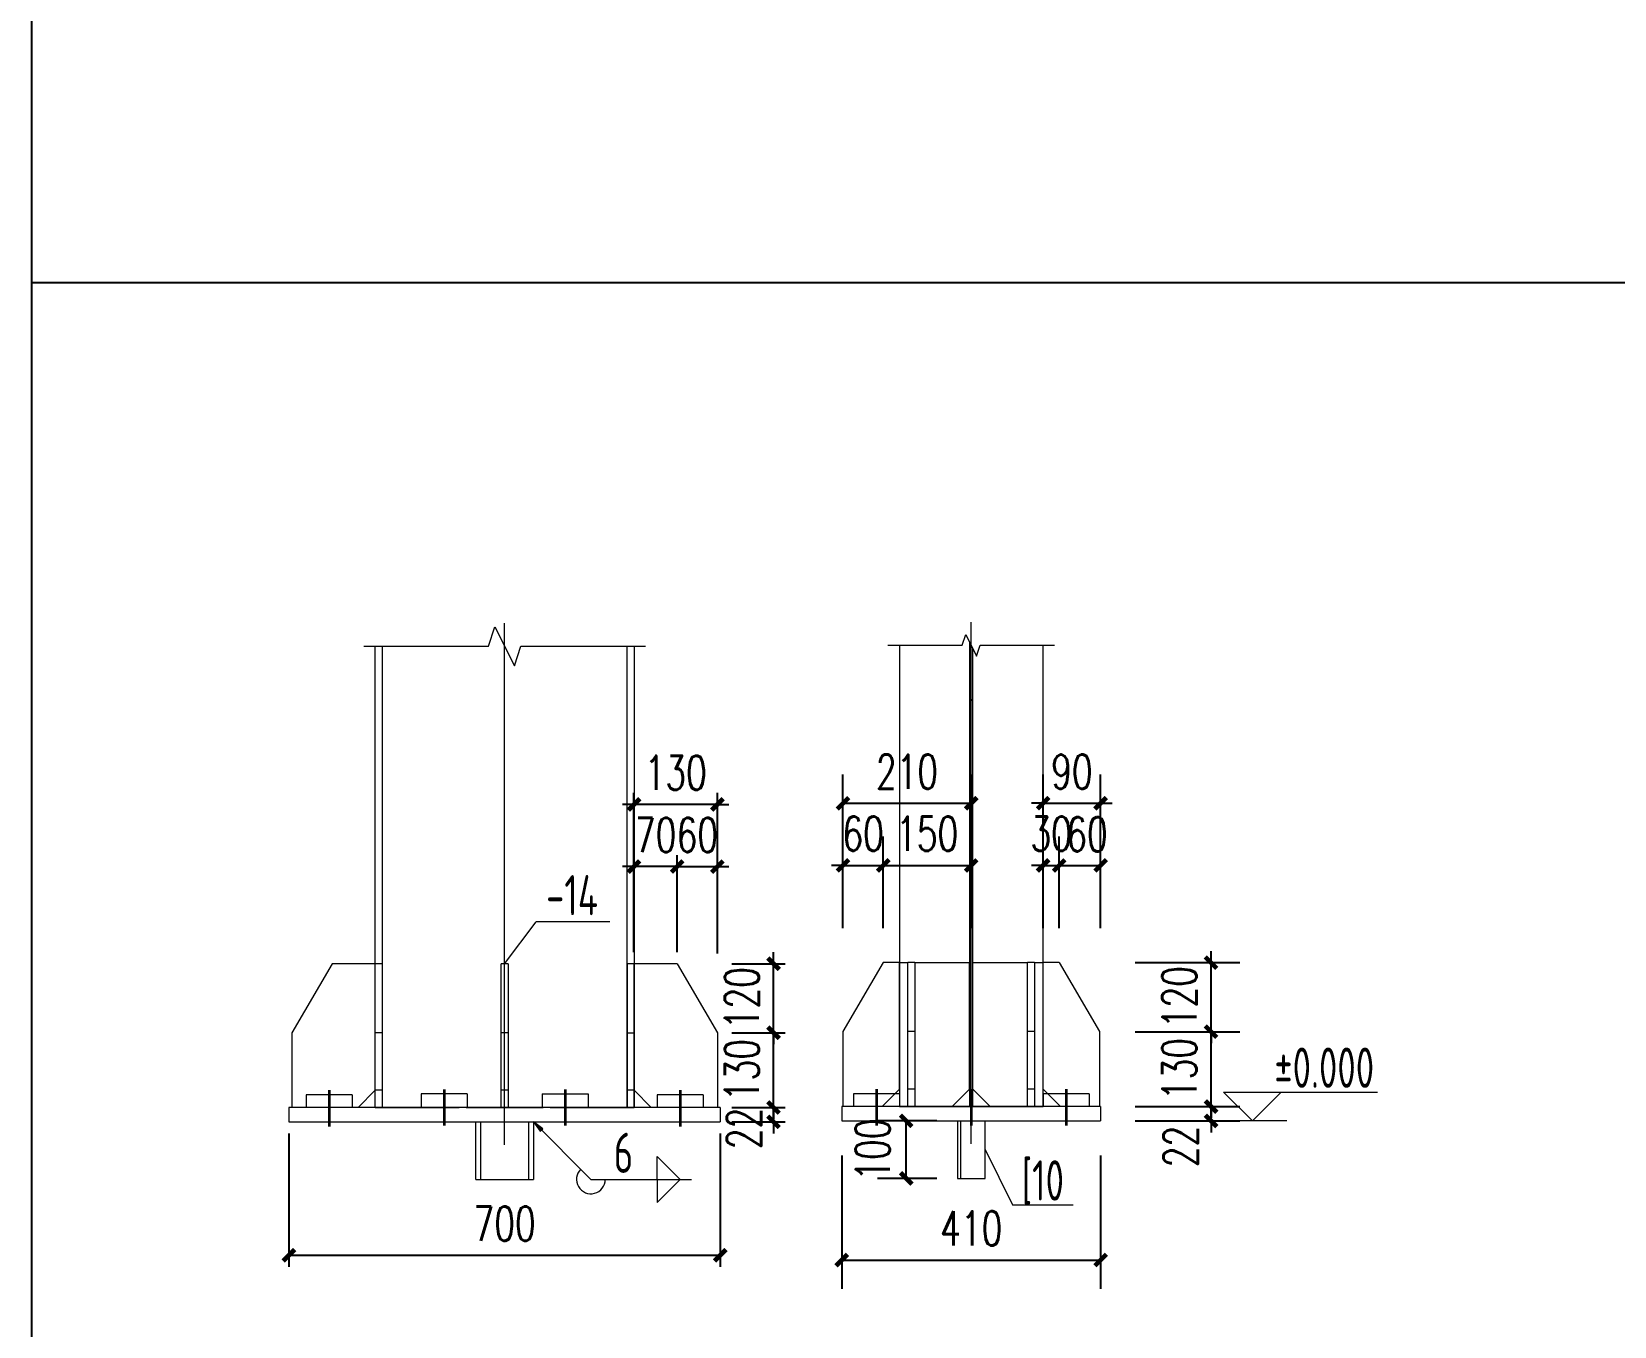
# Model space of a CAD drawing. Extents: x -33967 to 1773478, y -1022458 to -784650.
# Drawn here: x 1735443 to 1749203, y -960962 to -949710 of the extents above; entities that cross this region are included whole.
import ezdxf
from ezdxf.enums import TextEntityAlignment as Align

# ---------------------------------------------------------------- set-up
doc = ezdxf.new("R2010")
doc.units = 0
doc.header["$LTSCALE"] = 1000
doc.header["$MEASUREMENT"] = 0
doc.linetypes.add('线型2', pattern=[2.5, 1.5, -1])
doc.linetypes.add('线型3', pattern=[19, 15, -1.5, 1, -1.5])
doc.layers.add('AXIS', color=3, linetype='Continuous')
doc.layers.add('TEXT', color=7, linetype='Continuous')
for name, color, linetype, lineweight in [('字符标注', 9, 'Continuous', 18), ('柱_主零件_实线', 51, 'Continuous', 18), ('柱_零件_实线', 3, 'Continuous', 18), ('楼层标高', 9, 'Continuous', 18), ('点划线', 9, '线型3', 18), ('焊缝标注', 9, 'Continuous', 18), ('螺栓组-普通_实线', 1, 'Continuous', 35), ('钢板标注', 9, 'Continuous', 18)]:
    doc.layers.add(name, color=color, linetype=linetype, lineweight=lineweight)
doc.styles.add('_TCH_DIM_T3', font='SIMPLEX', dxfattribs={"width": 0.705882, "bigfont": 'GBCBIG'})
doc.styles.add('TSSD_Norm', font='tssdeng.shx', dxfattribs={"bigfont": 'hztxt.shx'})
doc.dimstyles.new('TCH_100_1', dxfattribs={"dimtxt": 297.5, "dimasz": 100, "dimexe": 250, "dimexo": 300, "dimgap": 126.25, "dimtad": 1, "dimdec": 0, "dimzin": 0, "dimdsep": 46, "dimtxsty": '_TCH_DIM_T3', "dimblk": 'ARCHTICK', "dimcen": 0.09, "dimclrd": 126, "dimclre": 126, "dimclrt": 7, "dimazin": 2, "dimtfac": 1, "dimtdec": 0, "dimtix": 1, "dimtmove": 2, "dimatfit": 3, "dimfxl": 1, "dimtolj": 1, "dimtzin": 0, "dimarcsym": 0})
doc.dimstyles.new('TCH_100_5', dxfattribs={"dimtxt": 297.5, "dimasz": 100, "dimexe": 100, "dimexo": 100, "dimgap": 126.25, "dimtad": 1, "dimdec": 0, "dimlfac": 0.2, "dimzin": 0, "dimdsep": 46, "dimtxsty": '_TCH_DIM_T3', "dimblk": 'ARCHTICK', "dimcen": 0.09, "dimclrd": 126, "dimclre": 126, "dimclrt": 7, "dimazin": 2, "dimtfac": 1, "dimtdec": 0, "dimtix": 1, "dimtmove": 2, "dimatfit": 3, "dimfxl": 1, "dimtolj": 1, "dimtzin": 0, "dimarcsym": 0})

# ---------------------------------------------------------------- blocks, each defined once
blk = doc.blocks.new('_ArchTick')
at = {"color": 0, "linetype": 'ByBlock', "const_width": 0.4}
blk.add_lwpolyline([(-0.5, -0.5), (0.5, 0.5)], dxfattribs=at)
blk = doc.blocks.new('*D1369')
at = {"color": 126, "linetype": 'ByBlock', "lineweight": -2, "transparency": 16777216}
for p, q in [((1742487, -959476), (1742487, -960636)), ((1744737, -959476), (1744737, -960636)), ((1742487, -960386), (1744737, -960386))]:
    blk.add_line(p, q, dxfattribs=at)
at = {"layer": 'Defpoints', "color": 0, "linetype": 'ByBlock', "transparency": 16777216}
for p in [(1742487, -959176), (1744737, -959176), (1744737, -960386)]:
    blk.add_point(p, dxfattribs=at)
at = {"color": 126, "linetype": 'ByBlock', "lineweight": -2, "transparency": 16777216, "xscale": 100, "yscale": 100, "zscale": 100, "rotation": 180}
blk.add_blockref('_ArchTick', (1742487, -960386), dxfattribs=at)
at = {"color": 126, "linetype": 'ByBlock', "lineweight": -2, "transparency": 16777216, "xscale": 100, "yscale": 100, "zscale": 100}
blk.add_blockref('_ArchTick', (1744737, -960386), dxfattribs=at)
at = {"color": 7, "linetype": 'ByBlock', "transparency": 16777216, "insert": (1743612, -960111), "char_height": 297.5, "attachment_point": 5, "style": '_TCH_DIM_T3'}
blk.add_mtext('\\A1;410', dxfattribs=at)
blk = doc.blocks.new('*D1370')
at = {"color": 126, "linetype": 'ByBlock', "lineweight": -2, "transparency": 16777216}
for p, q in [((1742497, -957501), (1742497, -956706)), ((1742847, -957501), (1742847, -956706)), ((1742497, -956956), (1742397, -956956)), ((1742497, -956956), (1742847, -956956)), ((1742847, -956956), (1742947, -956956))]:
    blk.add_line(p, q, dxfattribs=at)
at = {"layer": 'Defpoints', "color": 0, "linetype": 'ByBlock', "transparency": 16777216}
for p in [(1742847, -956956), (1742497, -957801), (1742847, -957801)]:
    blk.add_point(p, dxfattribs=at)
at = {"color": 126, "linetype": 'ByBlock', "lineweight": -2, "transparency": 16777216, "xscale": 100, "yscale": 100, "zscale": 100}
blk.add_blockref('_ArchTick', (1742497, -956956), dxfattribs=at)
at = {"color": 126, "linetype": 'ByBlock', "lineweight": -2, "transparency": 16777216, "xscale": 100, "yscale": 100, "zscale": 100, "rotation": 180}
blk.add_blockref('_ArchTick', (1742847, -956956), dxfattribs=at)
at = {"color": 7, "linetype": 'ByBlock', "transparency": 16777216, "insert": (1742672, -956681), "char_height": 297.5, "attachment_point": 5, "style": '_TCH_DIM_T3'}
blk.add_mtext('\\A1;60', dxfattribs=at)
blk = doc.blocks.new('*D1371')
at = {"color": 126, "linetype": 'ByBlock', "lineweight": -2, "transparency": 16777216}
for p, q in [((1742847, -957501), (1742847, -956706)), ((1743612, -957501), (1743612, -956706)), ((1742847, -956956), (1743612, -956956))]:
    blk.add_line(p, q, dxfattribs=at)
at = {"layer": 'Defpoints', "color": 0, "linetype": 'ByBlock', "transparency": 16777216}
for p in [(1743612, -956956), (1742847, -957801), (1743612, -957801)]:
    blk.add_point(p, dxfattribs=at)
at = {"color": 126, "linetype": 'ByBlock', "lineweight": -2, "transparency": 16777216, "xscale": 100, "yscale": 100, "zscale": 100, "rotation": 180}
blk.add_blockref('_ArchTick', (1742847, -956956), dxfattribs=at)
at = {"color": 126, "linetype": 'ByBlock', "lineweight": -2, "transparency": 16777216, "xscale": 100, "yscale": 100, "zscale": 100}
blk.add_blockref('_ArchTick', (1743612, -956956), dxfattribs=at)
at = {"color": 7, "linetype": 'ByBlock', "transparency": 16777216, "insert": (1743229, -956681), "char_height": 297.5, "attachment_point": 5, "style": '_TCH_DIM_T3'}
blk.add_mtext('\\A1;150', dxfattribs=at)
blk = doc.blocks.new('*D1372')
at = {"color": 126, "linetype": 'ByBlock', "lineweight": -2, "transparency": 16777216}
for p, q in [((1742497, -957501), (1742497, -956166)), ((1743612, -957501), (1743612, -956166)), ((1742497, -956416), (1743612, -956416))]:
    blk.add_line(p, q, dxfattribs=at)
at = {"layer": 'Defpoints', "color": 0, "linetype": 'ByBlock', "transparency": 16777216}
for p in [(1743612, -956416), (1742497, -957801), (1743612, -957801)]:
    blk.add_point(p, dxfattribs=at)
at = {"color": 126, "linetype": 'ByBlock', "lineweight": -2, "transparency": 16777216, "xscale": 100, "yscale": 100, "zscale": 100, "rotation": 180}
blk.add_blockref('_ArchTick', (1742497, -956416), dxfattribs=at)
at = {"color": 126, "linetype": 'ByBlock', "lineweight": -2, "transparency": 16777216, "xscale": 100, "yscale": 100, "zscale": 100}
blk.add_blockref('_ArchTick', (1743612, -956416), dxfattribs=at)
at = {"color": 7, "linetype": 'ByBlock', "transparency": 16777216, "insert": (1743054, -956141), "char_height": 297.5, "attachment_point": 5, "style": '_TCH_DIM_T3'}
blk.add_mtext('\\A1;210', dxfattribs=at)
blk = doc.blocks.new('*D1373')
at = {"color": 126, "linetype": 'ByBlock', "lineweight": -2, "transparency": 16777216}
for p, q in [((1744237, -957501), (1744237, -956706)), ((1744377, -957501), (1744377, -956706)), ((1744237, -956956), (1744137, -956956)), ((1744237, -956956), (1744377, -956956)), ((1744377, -956956), (1744477, -956956))]:
    blk.add_line(p, q, dxfattribs=at)
at = {"layer": 'Defpoints', "color": 0, "linetype": 'ByBlock', "transparency": 16777216}
for p in [(1744377, -956956), (1744237, -957801), (1744377, -957801)]:
    blk.add_point(p, dxfattribs=at)
at = {"color": 126, "linetype": 'ByBlock', "lineweight": -2, "transparency": 16777216, "xscale": 100, "yscale": 100, "zscale": 100}
blk.add_blockref('_ArchTick', (1744237, -956956), dxfattribs=at)
at = {"color": 126, "linetype": 'ByBlock', "lineweight": -2, "transparency": 16777216, "xscale": 100, "yscale": 100, "zscale": 100, "rotation": 180}
blk.add_blockref('_ArchTick', (1744377, -956956), dxfattribs=at)
at = {"color": 7, "linetype": 'ByBlock', "transparency": 16777216, "insert": (1744307, -956681), "char_height": 297.5, "attachment_point": 5, "style": '_TCH_DIM_T3'}
blk.add_mtext('\\A1;30', dxfattribs=at)
blk = doc.blocks.new('*D1374')
at = {"color": 126, "linetype": 'ByBlock', "lineweight": -2, "transparency": 16777216}
for p, q in [((1744377, -957501), (1744377, -956706)), ((1744737, -957501), (1744737, -956706)), ((1744377, -956956), (1744737, -956956))]:
    blk.add_line(p, q, dxfattribs=at)
at = {"layer": 'Defpoints', "color": 0, "linetype": 'ByBlock', "transparency": 16777216}
for p in [(1744737, -956956), (1744377, -957801), (1744737, -957801)]:
    blk.add_point(p, dxfattribs=at)
at = {"color": 126, "linetype": 'ByBlock', "lineweight": -2, "transparency": 16777216, "xscale": 100, "yscale": 100, "zscale": 100, "rotation": 180}
blk.add_blockref('_ArchTick', (1744377, -956956), dxfattribs=at)
at = {"color": 126, "linetype": 'ByBlock', "lineweight": -2, "transparency": 16777216, "xscale": 100, "yscale": 100, "zscale": 100}
blk.add_blockref('_ArchTick', (1744737, -956956), dxfattribs=at)
at = {"color": 7, "linetype": 'ByBlock', "transparency": 16777216, "insert": (1744619, -956685), "char_height": 297.5, "attachment_point": 5, "style": '_TCH_DIM_T3'}
blk.add_mtext('\\A1;60', dxfattribs=at)
blk = doc.blocks.new('*D1375')
at = {"color": 126, "linetype": 'ByBlock', "lineweight": -2, "transparency": 16777216}
for p, q in [((1744237, -957501), (1744237, -956166)), ((1744737, -957501), (1744737, -956166)), ((1744237, -956416), (1744137, -956416)), ((1744237, -956416), (1744737, -956416)), ((1744737, -956416), (1744837, -956416))]:
    blk.add_line(p, q, dxfattribs=at)
at = {"layer": 'Defpoints', "color": 0, "linetype": 'ByBlock', "transparency": 16777216}
for p in [(1744737, -956416), (1744237, -957801), (1744737, -957801)]:
    blk.add_point(p, dxfattribs=at)
at = {"color": 126, "linetype": 'ByBlock', "lineweight": -2, "transparency": 16777216, "xscale": 100, "yscale": 100, "zscale": 100}
blk.add_blockref('_ArchTick', (1744237, -956416), dxfattribs=at)
at = {"color": 126, "linetype": 'ByBlock', "lineweight": -2, "transparency": 16777216, "xscale": 100, "yscale": 100, "zscale": 100, "rotation": 180}
blk.add_blockref('_ArchTick', (1744737, -956416), dxfattribs=at)
at = {"color": 7, "linetype": 'ByBlock', "transparency": 16777216, "insert": (1744487, -956141), "char_height": 297.5, "attachment_point": 5, "style": '_TCH_DIM_T3'}
blk.add_mtext('\\A1;90', dxfattribs=at)
blk = doc.blocks.new('*D1376')
at = {"color": 126, "linetype": 'ByBlock', "lineweight": -2, "transparency": 16777216}
for p, q in [((1745037, -959051), (1745947, -959051)), ((1745697, -959051), (1745697, -958951)), ((1745697, -959176), (1745697, -959051)), ((1745037, -959176), (1745947, -959176)), ((1745697, -959176), (1745697, -959276))]:
    blk.add_line(p, q, dxfattribs=at)
at = {"layer": 'Defpoints', "color": 0, "linetype": 'ByBlock', "transparency": 16777216}
for p in [(1744737, -959051), (1745697, -959051), (1744737, -959176)]:
    blk.add_point(p, dxfattribs=at)
at = {"color": 126, "linetype": 'ByBlock', "lineweight": -2, "transparency": 16777216, "xscale": 100, "yscale": 100, "zscale": 100}
for p, rotation in [((1745697, -959051), 270), ((1745697, -959176), 90)]:
    blk.add_blockref('_ArchTick', p, dxfattribs=dict(at, rotation=rotation))
at = {"color": 7, "linetype": 'ByBlock', "transparency": 16777216, "insert": (1745433, -959399), "char_height": 297.5, "attachment_point": 5, "rotation": 90, "style": '_TCH_DIM_T3'}
blk.add_mtext('\\A1;22', dxfattribs=at)
blk = doc.blocks.new('*D1377')
at = {"color": 126, "linetype": 'ByBlock', "lineweight": -2, "transparency": 16777216}
for p, q in [((1745697, -958401), (1745697, -958301)), ((1745037, -958401), (1745947, -958401)), ((1745697, -959051), (1745697, -958401)), ((1745037, -959051), (1745947, -959051)), ((1745697, -959051), (1745697, -959151))]:
    blk.add_line(p, q, dxfattribs=at)
at = {"layer": 'Defpoints', "color": 0, "linetype": 'ByBlock', "transparency": 16777216}
for p in [(1744737, -958401), (1745697, -958401), (1744737, -959051)]:
    blk.add_point(p, dxfattribs=at)
at = {"color": 126, "linetype": 'ByBlock', "lineweight": -2, "transparency": 16777216, "xscale": 100, "yscale": 100, "zscale": 100}
for p, rotation in [((1745697, -958401), 270), ((1745697, -959051), 90)]:
    blk.add_blockref('_ArchTick', p, dxfattribs=dict(at, rotation=rotation))
at = {"color": 7, "linetype": 'ByBlock', "transparency": 16777216, "insert": (1745422, -958726), "char_height": 297.5, "attachment_point": 5, "rotation": 90, "style": '_TCH_DIM_T3'}
blk.add_mtext('\\A1;130', dxfattribs=at)
blk = doc.blocks.new('*D1378')
at = {"color": 126, "linetype": 'ByBlock', "lineweight": -2, "transparency": 16777216}
for p, q in [((1745697, -957801), (1745697, -957701)), ((1745037, -957801), (1745947, -957801)), ((1745697, -958401), (1745697, -957801)), ((1745037, -958401), (1745947, -958401)), ((1745697, -958401), (1745697, -958501))]:
    blk.add_line(p, q, dxfattribs=at)
at = {"layer": 'Defpoints', "color": 0, "linetype": 'ByBlock', "transparency": 16777216}
for p in [(1744737, -957801), (1745697, -957801), (1744737, -958401)]:
    blk.add_point(p, dxfattribs=at)
at = {"color": 126, "linetype": 'ByBlock', "lineweight": -2, "transparency": 16777216, "xscale": 100, "yscale": 100, "zscale": 100}
for p, rotation in [((1745697, -957801), 270), ((1745697, -958401), 90)]:
    blk.add_blockref('_ArchTick', p, dxfattribs=dict(at, rotation=rotation))
at = {"color": 7, "linetype": 'ByBlock', "transparency": 16777216, "insert": (1745422, -958101), "char_height": 297.5, "attachment_point": 5, "rotation": 90, "style": '_TCH_DIM_T3'}
blk.add_mtext('\\A1;120', dxfattribs=at)
blk = doc.blocks.new('*D1379')
at = {"color": 126, "linetype": 'ByBlock', "lineweight": -2, "transparency": 16777216}
for p, q in [((1743312, -959176), (1742797, -959176)), ((1743047, -959676), (1743047, -959176)), ((1743312, -959676), (1742797, -959676))]:
    blk.add_line(p, q, dxfattribs=at)
at = {"layer": 'Defpoints', "color": 0, "linetype": 'ByBlock', "transparency": 16777216}
for p in [(1743047, -959176), (1743612, -959176), (1743612, -959676)]:
    blk.add_point(p, dxfattribs=at)
at = {"color": 126, "linetype": 'ByBlock', "lineweight": -2, "transparency": 16777216, "xscale": 100, "yscale": 100, "zscale": 100}
for p, rotation in [((1743047, -959176), 90), ((1743047, -959676), 270)]:
    blk.add_blockref('_ArchTick', p, dxfattribs=dict(at, rotation=rotation))
at = {"color": 7, "linetype": 'ByBlock', "transparency": 16777216, "insert": (1742755, -959426), "char_height": 297.5, "attachment_point": 5, "rotation": 90, "style": '_TCH_DIM_T3'}
blk.add_mtext('\\A1;100', dxfattribs=at)
blk = doc.blocks.new('*D1380')
at = {"color": 126, "lineweight": -2, "transparency": 16777216}
for p, q in [((1741530, -959060), (1741993, -959060)), ((1741893, -959060), (1741893, -958960)), ((1741893, -959185), (1741893, -959060)), ((1741530, -959185), (1741993, -959185)), ((1741893, -959185), (1741893, -959285))]:
    blk.add_line(p, q, dxfattribs=at)
at = {"layer": 'Defpoints', "color": 0, "transparency": 16777216}
for p in [(1741430, -959060), (1741893, -959060), (1741430, -959185)]:
    blk.add_point(p, dxfattribs=at)
at = {"color": 126, "lineweight": -2, "transparency": 16777216, "xscale": 100, "yscale": 100, "zscale": 100}
for p, rotation in [((1741893, -959060), 270), ((1741893, -959185), 90)]:
    blk.add_blockref('_ArchTick', p, dxfattribs=dict(at, rotation=rotation))
at = {"color": 7, "transparency": 16777216, "insert": (1741636, -959242), "char_height": 297.5, "attachment_point": 5, "rotation": 90, "style": '_TCH_DIM_T3'}
blk.add_mtext('\\A1;22', dxfattribs=at)
blk = doc.blocks.new('*D1381')
at = {"color": 126, "lineweight": -2, "transparency": 16777216}
for p, q in [((1741893, -958410), (1741893, -958310)), ((1741530, -958410), (1741993, -958410)), ((1741893, -959060), (1741893, -958410)), ((1741530, -959060), (1741993, -959060)), ((1741893, -959060), (1741893, -959160))]:
    blk.add_line(p, q, dxfattribs=at)
at = {"layer": 'Defpoints', "color": 0, "transparency": 16777216}
for p in [(1741430, -958410), (1741893, -958410), (1741430, -959060)]:
    blk.add_point(p, dxfattribs=at)
at = {"color": 126, "lineweight": -2, "transparency": 16777216, "xscale": 100, "yscale": 100, "zscale": 100}
for p, rotation in [((1741893, -958410), 270), ((1741893, -959060), 90)]:
    blk.add_blockref('_ArchTick', p, dxfattribs=dict(at, rotation=rotation))
at = {"color": 7, "transparency": 16777216, "insert": (1741618, -958735), "char_height": 297.5, "attachment_point": 5, "rotation": 90, "style": '_TCH_DIM_T3'}
blk.add_mtext('\\A1;130', dxfattribs=at)
blk = doc.blocks.new('*D1382')
at = {"color": 126, "lineweight": -2, "transparency": 16777216}
for p, q in [((1741893, -957810), (1741893, -957710)), ((1741530, -957810), (1741993, -957810)), ((1741893, -958410), (1741893, -957810)), ((1741530, -958410), (1741993, -958410)), ((1741893, -958410), (1741893, -958510))]:
    blk.add_line(p, q, dxfattribs=at)
at = {"layer": 'Defpoints', "color": 0, "transparency": 16777216}
for p in [(1741430, -957810), (1741893, -957810), (1741430, -958410)]:
    blk.add_point(p, dxfattribs=at)
at = {"color": 126, "lineweight": -2, "transparency": 16777216, "xscale": 100, "yscale": 100, "zscale": 100}
for p, rotation in [((1741893, -957810), 270), ((1741893, -958410), 90)]:
    blk.add_blockref('_ArchTick', p, dxfattribs=dict(at, rotation=rotation))
at = {"color": 7, "transparency": 16777216, "insert": (1741618, -958110), "char_height": 297.5, "attachment_point": 5, "rotation": 90, "style": '_TCH_DIM_T3'}
blk.add_mtext('\\A1;120', dxfattribs=at)
blk = doc.blocks.new('*D1383')
at = {"color": 126, "lineweight": -2, "transparency": 16777216}
for p, q in [((1740680, -957710), (1740680, -956326)), ((1741405, -957722), (1741405, -956326)), ((1740680, -956426), (1740580, -956426)), ((1741405, -956426), (1740680, -956426)), ((1741405, -956426), (1741505, -956426))]:
    blk.add_line(p, q, dxfattribs=at)
at = {"layer": 'Defpoints', "color": 0, "transparency": 16777216}
for p in [(1740680, -956426), (1740680, -957810), (1741405, -957822)]:
    blk.add_point(p, dxfattribs=at)
at = {"color": 126, "lineweight": -2, "transparency": 16777216, "xscale": 100, "yscale": 100, "zscale": 100}
blk.add_blockref('_ArchTick', (1740680, -956426), dxfattribs=at)
at = {"color": 126, "lineweight": -2, "transparency": 16777216, "xscale": 100, "yscale": 100, "zscale": 100, "rotation": 180}
blk.add_blockref('_ArchTick', (1741405, -956426), dxfattribs=at)
at = {"color": 7, "transparency": 16777216, "insert": (1741043, -956151), "char_height": 297.5, "attachment_point": 5, "style": '_TCH_DIM_T3'}
blk.add_mtext('\\A1;130', dxfattribs=at)
blk = doc.blocks.new('*D1384')
at = {"color": 126, "lineweight": -2, "transparency": 16777216}
for p, q in [((1740680, -957710), (1740680, -956866)), ((1741055, -957710), (1741055, -956866)), ((1740680, -956966), (1740580, -956966)), ((1741055, -956966), (1740680, -956966)), ((1741055, -956966), (1741155, -956966))]:
    blk.add_line(p, q, dxfattribs=at)
at = {"layer": 'Defpoints', "color": 0, "transparency": 16777216}
for p in [(1740680, -956966), (1740680, -957810), (1741055, -957810)]:
    blk.add_point(p, dxfattribs=at)
at = {"color": 126, "lineweight": -2, "transparency": 16777216, "xscale": 100, "yscale": 100, "zscale": 100}
blk.add_blockref('_ArchTick', (1740680, -956966), dxfattribs=at)
at = {"color": 126, "lineweight": -2, "transparency": 16777216, "xscale": 100, "yscale": 100, "zscale": 100, "rotation": 180}
blk.add_blockref('_ArchTick', (1741055, -956966), dxfattribs=at)
at = {"color": 7, "transparency": 16777216, "insert": (1740868, -956691), "char_height": 297.5, "attachment_point": 5, "style": '_TCH_DIM_T3'}
blk.add_mtext('\\A1;70', dxfattribs=at)
blk = doc.blocks.new('*D1385')
at = {"color": 126, "lineweight": -2, "transparency": 16777216}
for p, q in [((1741055, -957710), (1741055, -956866)), ((1741405, -957722), (1741405, -956866)), ((1741055, -956966), (1740955, -956966)), ((1741055, -956966), (1741405, -956966)), ((1741405, -956966), (1741505, -956966))]:
    blk.add_line(p, q, dxfattribs=at)
at = {"layer": 'Defpoints', "color": 0, "transparency": 16777216}
for p in [(1741405, -956966), (1741055, -957810), (1741405, -957822)]:
    blk.add_point(p, dxfattribs=at)
at = {"color": 126, "lineweight": -2, "transparency": 16777216, "xscale": 100, "yscale": 100, "zscale": 100}
blk.add_blockref('_ArchTick', (1741055, -956966), dxfattribs=at)
at = {"color": 126, "lineweight": -2, "transparency": 16777216, "xscale": 100, "yscale": 100, "zscale": 100, "rotation": 180}
blk.add_blockref('_ArchTick', (1741405, -956966), dxfattribs=at)
at = {"color": 7, "transparency": 16777216, "insert": (1741230, -956691), "char_height": 297.5, "attachment_point": 5, "style": '_TCH_DIM_T3'}
blk.add_mtext('\\A1;60', dxfattribs=at)
blk = doc.blocks.new('*D1386')
at = {"color": 126, "lineweight": -2, "transparency": 16777216}
for p, q in [((1737680, -959285), (1737680, -960444)), ((1741430, -959285), (1741430, -960444)), ((1737680, -960344), (1741430, -960344))]:
    blk.add_line(p, q, dxfattribs=at)
at = {"layer": 'Defpoints', "color": 0, "transparency": 16777216}
for p in [(1737680, -959185), (1741430, -959185), (1741430, -960344)]:
    blk.add_point(p, dxfattribs=at)
at = {"color": 126, "lineweight": -2, "transparency": 16777216, "xscale": 100, "yscale": 100, "zscale": 100, "rotation": 180}
blk.add_blockref('_ArchTick', (1737680, -960344), dxfattribs=at)
at = {"color": 126, "lineweight": -2, "transparency": 16777216, "xscale": 100, "yscale": 100, "zscale": 100}
blk.add_blockref('_ArchTick', (1741430, -960344), dxfattribs=at)
at = {"color": 7, "transparency": 16777216, "insert": (1739555, -960069), "char_height": 297.5, "attachment_point": 5, "style": '_TCH_DIM_T3'}
blk.add_mtext('\\A1;700', dxfattribs=at)

msp = doc.modelspace()

# ---------------------------------------------------------------- hatches: boundary and pattern name
at = {"layer": '焊缝标注'}
msp.add_hatch(color=256, dxfattribs=at).paths.add_polyline_path([(1739805.5, -959185), (1739865.6, -959266.4), (1739886.8, -959245.1)])

# ---------------------------------------------------------------- linework, layer by layer
at = {"layer": 'AXIS'}
for p, q in [((1735443.2, -939872.6), (1735443.2, -1001805.2)), ((1735443.2, -951889.1), (1761578.7, -951889.1))]:
    msp.add_line(p, q, dxfattribs=at)
at = {"layer": '字符标注', "ltscale": 100}
for p, q in [((1743732, -959425.6), (1743972, -959905.6)), ((1743972, -959905.6), (1744497, -959905.6))]:
    msp.add_line(p, q, dxfattribs=at)
at = {"layer": '字符标注', "ltscale": 100, "const_width": 10}
msp.add_lwpolyline([(1743617, -955517.4, 1), (1743607, -955517.4, 1)], format="xyb", close=True, dxfattribs=at)
at = {"layer": '柱_主零件_实线', "ltscale": 100}
for p, q in [((1739414.8, -955051.8), (1739471.1, -954883.1)), ((1739471.1, -954883.1), (1739639.8, -955220.6)), ((1743533.8, -955042.4), (1743565.1, -954948.6)), ((1743565.1, -954948.6), (1743658.8, -955136.1)), ((1738330.5, -955051.8), (1739414.8, -955051.8)), ((1738430.5, -959060), (1738430.5, -955051.8)), ((1738490.5, -955051.8), (1738490.5, -959060)), ((1739639.8, -955220.6), (1739696.1, -955051.8)), ((1739696.1, -955051.8), (1740780.5, -955051.8)), ((1740620.5, -959060), (1740620.5, -955051.8)), ((1740680.5, -955051.8), (1740680.5, -959060)), ((1742887, -955042.4), (1743533.8, -955042.4)), ((1742987, -955042.4), (1742987, -959050.6)), ((1743658.8, -955136.1), (1743690.1, -955042.4)), ((1743690.1, -955042.4), (1744337, -955042.4)), ((1744237, -959050.6), (1744237, -955042.4)), ((1738490.5, -959060), (1739160.5, -959060)), ((1739220.5, -959060), (1739890.5, -959060)), ((1739950.5, -959060), (1740620.5, -959060)), ((1742987, -959050.6), (1743062, -959050.6)), ((1743122, -959050.6), (1744102, -959050.6)), ((1744162, -959050.6), (1744237, -959050.6))]:
    msp.add_line(p, q, dxfattribs=at)
at = {"layer": '柱_主零件_实线', "linetype": '线型2', "ltscale": 100}
for p, q in [((1743597, -955012.4), (1743597, -959050.6)), ((1743627, -959050.6), (1743627, -955072.4)), ((1738430.5, -959060), (1738490.5, -959060)), ((1739525.5, -959060), (1739585.5, -959060)), ((1740620.5, -959060), (1740680.5, -959060)), ((1743062, -959050.6), (1743122, -959050.6)), ((1744102, -959050.6), (1744162, -959050.6))]:
    msp.add_line(p, q, dxfattribs=at)
at = {"layer": '柱_零件_实线', "ltscale": 100}
for p, q in [((1738055.5, -957810), (1737705.5, -958410)), ((1738490.5, -957810), (1738055.5, -957810)), ((1738430.5, -959060), (1738430.5, -957810)), ((1738490.5, -957810), (1738490.5, -959060)), ((1739585.5, -957810), (1739525.5, -957810)), ((1739525.5, -959060), (1739525.5, -957810)), ((1739585.5, -957810), (1739585.5, -959060)), ((1741055.5, -957810), (1740620.5, -957810)), ((1740620.5, -957810), (1740620.5, -959060)), ((1740680.5, -959060), (1740680.5, -957810)), ((1741055.5, -957810), (1741405.5, -958410)), ((1742987, -957800.6), (1742847, -957800.6)), ((1742987, -958900.6), (1742987, -957800.6)), ((1743122, -957800.6), (1743062, -957800.6)), ((1743062, -959050.6), (1743062, -957800.6)), ((1743122, -957800.6), (1743122, -959050.6)), ((1744162, -957800.6), (1744102, -957800.6)), ((1744102, -959050.6), (1744102, -957800.6)), ((1744162, -957800.6), (1744162, -959050.6)), ((1744377, -957800.6), (1744237, -957800.6)), ((1744237, -958900.6), (1744237, -957800.6)), ((1737705.5, -958410), (1737705.5, -959060)), ((1738490.5, -958410), (1738430.5, -958410)), ((1739585.5, -958410), (1739525.5, -958410)), ((1740620.5, -958410), (1740680.5, -958410)), ((1741405.5, -958410), (1741405.5, -959060)), ((1743122, -958400.6), (1743062, -958400.6)), ((1744162, -958400.6), (1744102, -958400.6)), ((1738280.5, -959060), (1738430.5, -958910)), ((1738828.8, -958942.5), (1738828.8, -959052.5)), ((1739228.8, -958942.5), (1738828.8, -958942.5)), ((1739228.8, -958942.5), (1739228.8, -959052.5)), ((1739882.1, -958942.5), (1740282.1, -958942.5)), ((1739882.1, -958942.5), (1739882.1, -959052.5)), ((1740282.1, -958942.5), (1740282.1, -959052.5)), ((1740830.5, -959060), (1740680.5, -958910)), ((1742987, -958940.6), (1742587, -958940.6)), ((1742587, -958940.6), (1742587, -959050.6)), ((1742837, -959050.6), (1742987, -958900.6)), ((1742987, -958940.6), (1742987, -959050.6)), ((1744387, -959050.6), (1744237, -958900.6)), ((1744637, -958940.6), (1744237, -958940.6)), ((1744237, -958940.6), (1744237, -959050.6)), ((1744637, -958940.6), (1744637, -959050.6)), ((1741430.5, -959060), (1737680.5, -959060)), ((1737680.5, -959060), (1737680.5, -959185)), ((1737830.5, -958950), (1737830.5, -959060)), ((1738230.5, -958950), (1737830.5, -958950)), ((1738230.5, -958950), (1738230.5, -959060)), ((1741280.5, -958950), (1740880.5, -958950)), ((1740880.5, -958950), (1740880.5, -959060)), ((1741280.5, -958950), (1741280.5, -959060)), ((1741430.5, -959060), (1741430.5, -959185)), ((1742487, -959050.6), (1742487, -959175.6)), ((1744737, -959050.6), (1742487, -959050.6)), ((1744737, -959050.6), (1744737, -959175.6)), ((1737680.5, -959185), (1741430.5, -959185)), ((1739305.5, -959685), (1739305.5, -959185)), ((1739805.5, -959185), (1739805.5, -959685)), ((1742487, -959175.6), (1744737, -959175.6)), ((1743492, -959175.6), (1743492, -959675.6)), ((1743732, -959675.6), (1743732, -959175.6)), ((1739305.5, -959685), (1739805.5, -959685)), ((1743492, -959675.6), (1743732, -959675.6))]:
    msp.add_line(p, q, dxfattribs=at)
at = {"layer": '柱_零件_实线', "linetype": '线型2', "ltscale": 100}
for p, q in [((1742847, -957800.6), (1742497, -958400.6)), ((1742987, -957800.6), (1743062, -957800.6)), ((1743122, -957800.6), (1743597, -957800.6)), ((1743597, -958900.6), (1743597, -957800.6)), ((1743627, -958900.6), (1743627, -957800.6)), ((1743627, -957800.6), (1744102, -957800.6)), ((1744162, -957800.6), (1744237, -957800.6)), ((1744377, -957800.6), (1744727, -958400.6)), ((1742497, -958400.6), (1742497, -959050.6)), ((1744727, -958400.6), (1744727, -959050.6)), ((1738490.5, -958910), (1738430.5, -958910)), ((1739585.5, -958910), (1739525.5, -958910)), ((1740680.5, -958910), (1740620.5, -958910)), ((1743122, -958900.6), (1743062, -958900.6)), ((1743447, -959050.6), (1743597, -958900.6)), ((1743777, -959050.6), (1743627, -958900.6)), ((1744162, -958900.6), (1744102, -958900.6)), ((1739348, -959685), (1739348, -959185)), ((1739763, -959185), (1739763, -959685)), ((1743518.5, -959175.6), (1743518.5, -959675.6))]:
    msp.add_line(p, q, dxfattribs=at)
at = {"layer": '楼层标高', "ltscale": 100}
for p, q in [((1746056.1, -959175.6), (1745806.1, -958925.6)), ((1745806.1, -958925.6), (1747145.5, -958925.6)), ((1746056.1, -959175.6), (1746306.1, -958925.6)), ((1746356.1, -959175.6), (1745652.4, -959175.6))]:
    msp.add_line(p, q, dxfattribs=at)
at = {"layer": '点划线', "ltscale": 100}
for p, q in [((1739555.5, -959385), (1739555.5, -954851.8)), ((1743612, -959375.6), (1743612, -954842.4))]:
    msp.add_line(p, q, dxfattribs=at)
at = {"layer": '焊缝标注', "ltscale": 100}
for p, q in [((1739805.5, -959185), (1740305.5, -959685)), ((1740880.5, -959485), (1741080.5, -959685)), ((1740880.5, -959685), (1740880.5, -959485)), ((1740305.5, -959685), (1741180.5, -959685)), ((1740880.5, -959885), (1741080.5, -959685)), ((1740880.5, -959685), (1740880.5, -959885))]:
    msp.add_line(p, q, dxfattribs=at)
at = {"layer": '焊缝标注', "linetype": 'Continuous'}
msp.add_lwpolyline([(1739805.5, -959185), (1739865.6, -959266.4), (1739886.8, -959245.1)], close=True, dxfattribs=at)
at = {"layer": '焊缝标注', "ltscale": 100}
msp.add_arc((1740305.5, -959685), 125, 134.99998, 0, dxfattribs=at)
at = {"layer": '螺栓组-普通_实线', "color": 7, "ltscale": 100}
for p, q in [((1738030.5, -958910), (1738030.5, -959225)), ((1738030.5, -958910), (1738030.5, -959225)), ((1738030.5, -958910), (1738030.5, -959225)), ((1739028.8, -958902.5), (1739028.8, -959217.5)), ((1739028.8, -958902.5), (1739028.8, -959217.5)), ((1739028.8, -958902.5), (1739028.8, -959217.5)), ((1740082.1, -958902.5), (1740082.1, -959217.5)), ((1740082.1, -958902.5), (1740082.1, -959217.5)), ((1740082.1, -958902.5), (1740082.1, -959217.5)), ((1741080.5, -958910), (1741080.5, -959225)), ((1741080.5, -958910), (1741080.5, -959225)), ((1741080.5, -958910), (1741080.5, -959225)), ((1742787, -958900.6), (1742787, -959215.6)), ((1742787, -958900.6), (1742787, -959215.6)), ((1743612, -958900.6), (1743612, -959215.6)), ((1743612, -958900.6), (1743612, -959215.6)), ((1744437, -958900.6), (1744437, -959215.6)), ((1744437, -958900.6), (1744437, -959215.6))]:
    msp.add_line(p, q, dxfattribs=at)
at = {"layer": '螺栓组-普通_实线', "ltscale": 100}
for p, q in [((1739028.8, -958942.5), (1739028.8, -959177.5)), ((1739028.8, -958942.5), (1739028.8, -959177.5)), ((1739028.8, -958942.5), (1739028.8, -959177.5)), ((1740082.1, -958942.5), (1740082.1, -959177.5)), ((1740082.1, -958942.5), (1740082.1, -959177.5)), ((1740082.1, -958942.5), (1740082.1, -959177.5)), ((1742787, -958940.6), (1742787, -959175.6)), ((1742787, -958940.6), (1742787, -959175.6)), ((1743612, -958940.6), (1743612, -959175.6)), ((1743612, -958940.6), (1743612, -959175.6)), ((1744437, -958940.6), (1744437, -959175.6)), ((1744437, -958940.6), (1744437, -959175.6)), ((1738030.5, -958950), (1738030.5, -959185)), ((1738030.5, -958950), (1738030.5, -959185)), ((1738030.5, -958950), (1738030.5, -959185)), ((1741080.5, -958950), (1741080.5, -959185)), ((1741080.5, -958950), (1741080.5, -959185)), ((1741080.5, -958950), (1741080.5, -959185))]:
    msp.add_line(p, q, dxfattribs=at)
at = {"layer": '钢板标注', "ltscale": 100}
for p in [(1739555.5, -957810), (1740469.6, -957446.2)]:
    msp.add_line(p, (1739829.9, -957446.2), dxfattribs=at)

# ---------------------------------------------------------------- texts
at = {"layer": 'TEXT', "style": 'TSSD_Norm', "width": 0.7}
for s, p in [('-14', (1740141.3, -957389.6)), ('%%P0.000', (1746681.1, -958889)), ('6', (1740588.7, -959628.4)), ('[10', (1744234.5, -959869))]:
    msp.add_text(s, height=350, dxfattribs=at).set_placement(p, align=Align.CENTER)

# ---------------------------------------------------------------- dimensions: what is measured, and where the dimension line sits
for base, p1, p2, angle, text, picture, middle in [((1740680.5, -956425.8), (1741405.5, -957822), (1740680.5, -957810), 180, '130', '*D1383', (1741043, -956150.8)), ((1740680.5, -956965.8), (1741055.5, -957810), (1740680.5, -957810), 180, '70', '*D1384', (1740868, -956690.8)), ((1741405.5, -956965.8), (1741055.5, -957810), (1741405.5, -957822), 180, '60', '*D1385', (1741230.5, -956690.8)), ((1741893.5, -957810), (1741430.5, -958410), (1741430.5, -957810), 90, '120', '*D1382', (1741618.5, -958110)), ((1741893.5, -958410), (1741430.5, -959060), (1741430.5, -958410), 90, '130', '*D1381', (1741618.5, -958735))]:
    dim = msp.add_linear_dim(base=base, p1=p1, p2=p2, angle=angle, text=text, dimstyle='TCH_100_5')
    dim.commit()
    dim.dimension.update_dxf_attribs({"geometry": picture, "text_midpoint": middle})
at = {"linetype": 'ByBlock'}
for base, p1, p2, text, picture, middle in [((1743612, -956416.3), (1742497, -957800.6), (1743612, -957800.6), '210', '*D1372', (1743054.5, -956141.3)), ((1744737, -956416.3), (1744237, -957800.6), (1744737, -957800.6), '90', '*D1375', (1744487, -956141.3)), ((1742847, -956956.3), (1742497, -957800.6), (1742847, -957800.6), '60', '*D1370', (1742672, -956681.3)), ((1743612, -956956.3), (1742847, -957800.6), (1743612, -957800.6), '150', '*D1371', (1743229.5, -956681.3)), ((1744377, -956956.3), (1744237, -957800.6), (1744377, -957800.6), '30', '*D1373', (1744307, -956681.3)), ((1744737, -960385.6), (1742487, -959175.6), (1744737, -959175.6), '410', '*D1369', (1743612, -960110.6))]:
    dim = msp.add_linear_dim(base=base, p1=p1, p2=p2, text=text, dimstyle='TCH_100_1', dxfattribs=at)
    dim.commit()
    dim.dimension.update_dxf_attribs({"geometry": picture, "text_midpoint": middle})
dim = msp.add_linear_dim(base=(1744737, -956956.3), p1=(1744377, -957800.6), p2=(1744737, -957800.6), text='60', dimstyle='TCH_100_1', dxfattribs=at)
dim.commit()
dim.dimension.update_dxf_attribs({"geometry": '*D1374', "text_midpoint": (1744619.1, -956684.6), "dimtype": 128})
for base, p1, p2, text, picture, middle in [((1745697, -957800.6), (1744737, -958400.6), (1744737, -957800.6), '120', '*D1378', (1745422, -958100.6)), ((1745697, -958400.6), (1744737, -959050.6), (1744737, -958400.6), '130', '*D1377', (1745422, -958725.6))]:
    dim = msp.add_linear_dim(base=base, p1=p1, p2=p2, angle=90, text=text, dimstyle='TCH_100_1', dxfattribs=at)
    dim.commit()
    dim.dimension.update_dxf_attribs({"geometry": picture, "text_midpoint": middle})
dim = msp.add_linear_dim(base=(1741893.5, -959060), p1=(1741430.5, -959185), p2=(1741430.5, -959060), angle=90, text='22', dimstyle='TCH_100_5')
dim.commit()
dim.dimension.update_dxf_attribs({"geometry": '*D1380', "text_midpoint": (1741636.2, -959241.6), "dimtype": 128})
for base, p1, p2, text, picture, middle in [((1745697, -959050.6), (1744737, -959175.6), (1744737, -959050.6), '22', '*D1376', (1745433.2, -959399.2)), ((1743047.2, -959175.6), (1743612, -959675.6), (1743612, -959175.6), '100', '*D1379', (1742754.9, -959425.6))]:
    dim = msp.add_linear_dim(base=base, p1=p1, p2=p2, angle=90, text=text, dimstyle='TCH_100_1', dxfattribs=at)
    dim.commit()
    dim.dimension.update_dxf_attribs({"geometry": picture, "text_midpoint": middle, "dimtype": 128})
dim = msp.add_linear_dim(base=(1741430.5, -960343.6), p1=(1737680.5, -959185), p2=(1741430.5, -959185), text='700', dimstyle='TCH_100_5')
dim.commit()
dim.dimension.update_dxf_attribs({"geometry": '*D1386', "text_midpoint": (1739555.5, -960068.6)})

doc.saveas('drawing.dxf')
